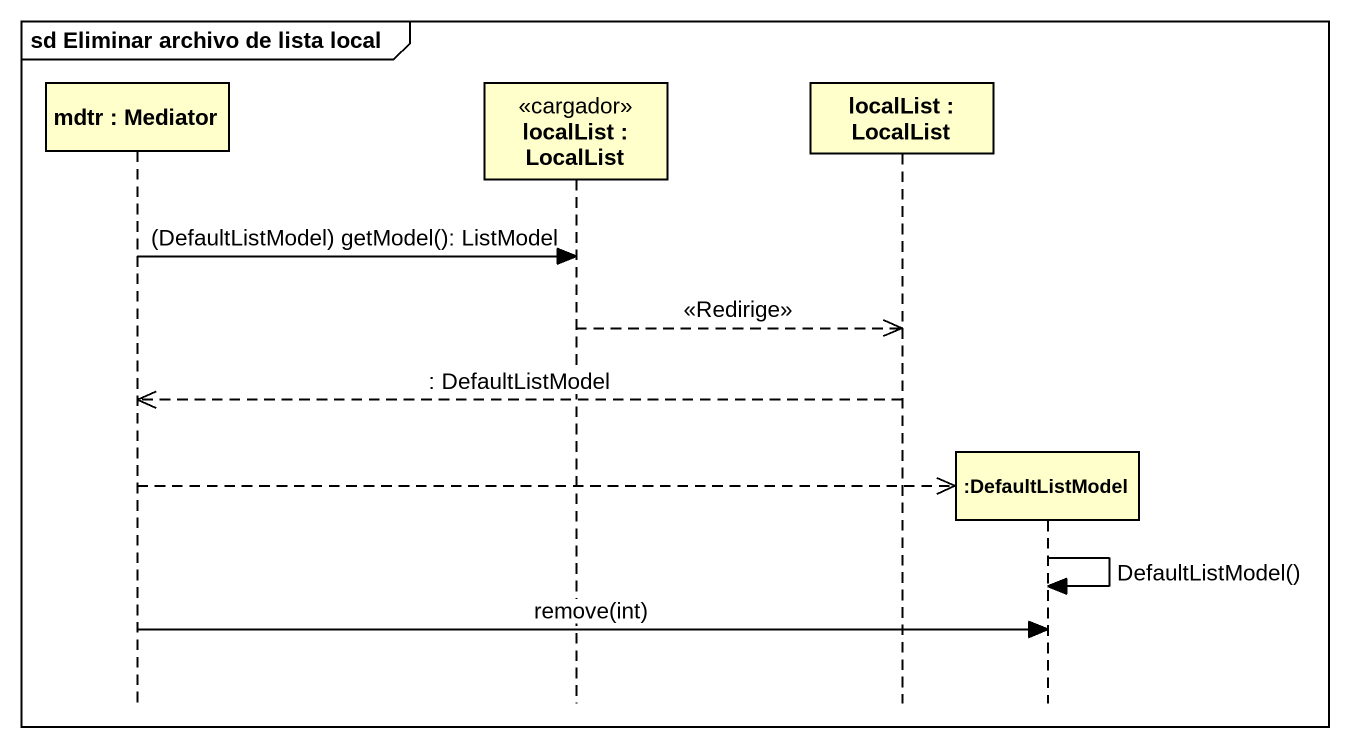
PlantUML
@startuml
mainframe sd Eliminar archivo de lista local
hide footbox
participant "mdtr : Mediator" as mdtr
participant "localList : LocalList" as localList <<cargador>>
participant "localList : LocalList" as localList_2
participant ":DefaultListModel" as DefaultListModel

mdtr -> localList : (DefaultListModel) getModel(): ListModel
localList -->> localList_2 : <<Redirige>>
localList_2 -->> mdtr : : DefaultListModel
mdtr -->> DefaultListModel **
DefaultListModel -> DefaultListModel : DefaultListModel()
mdtr -> DefaultListModel : remove(int)
@enduml
